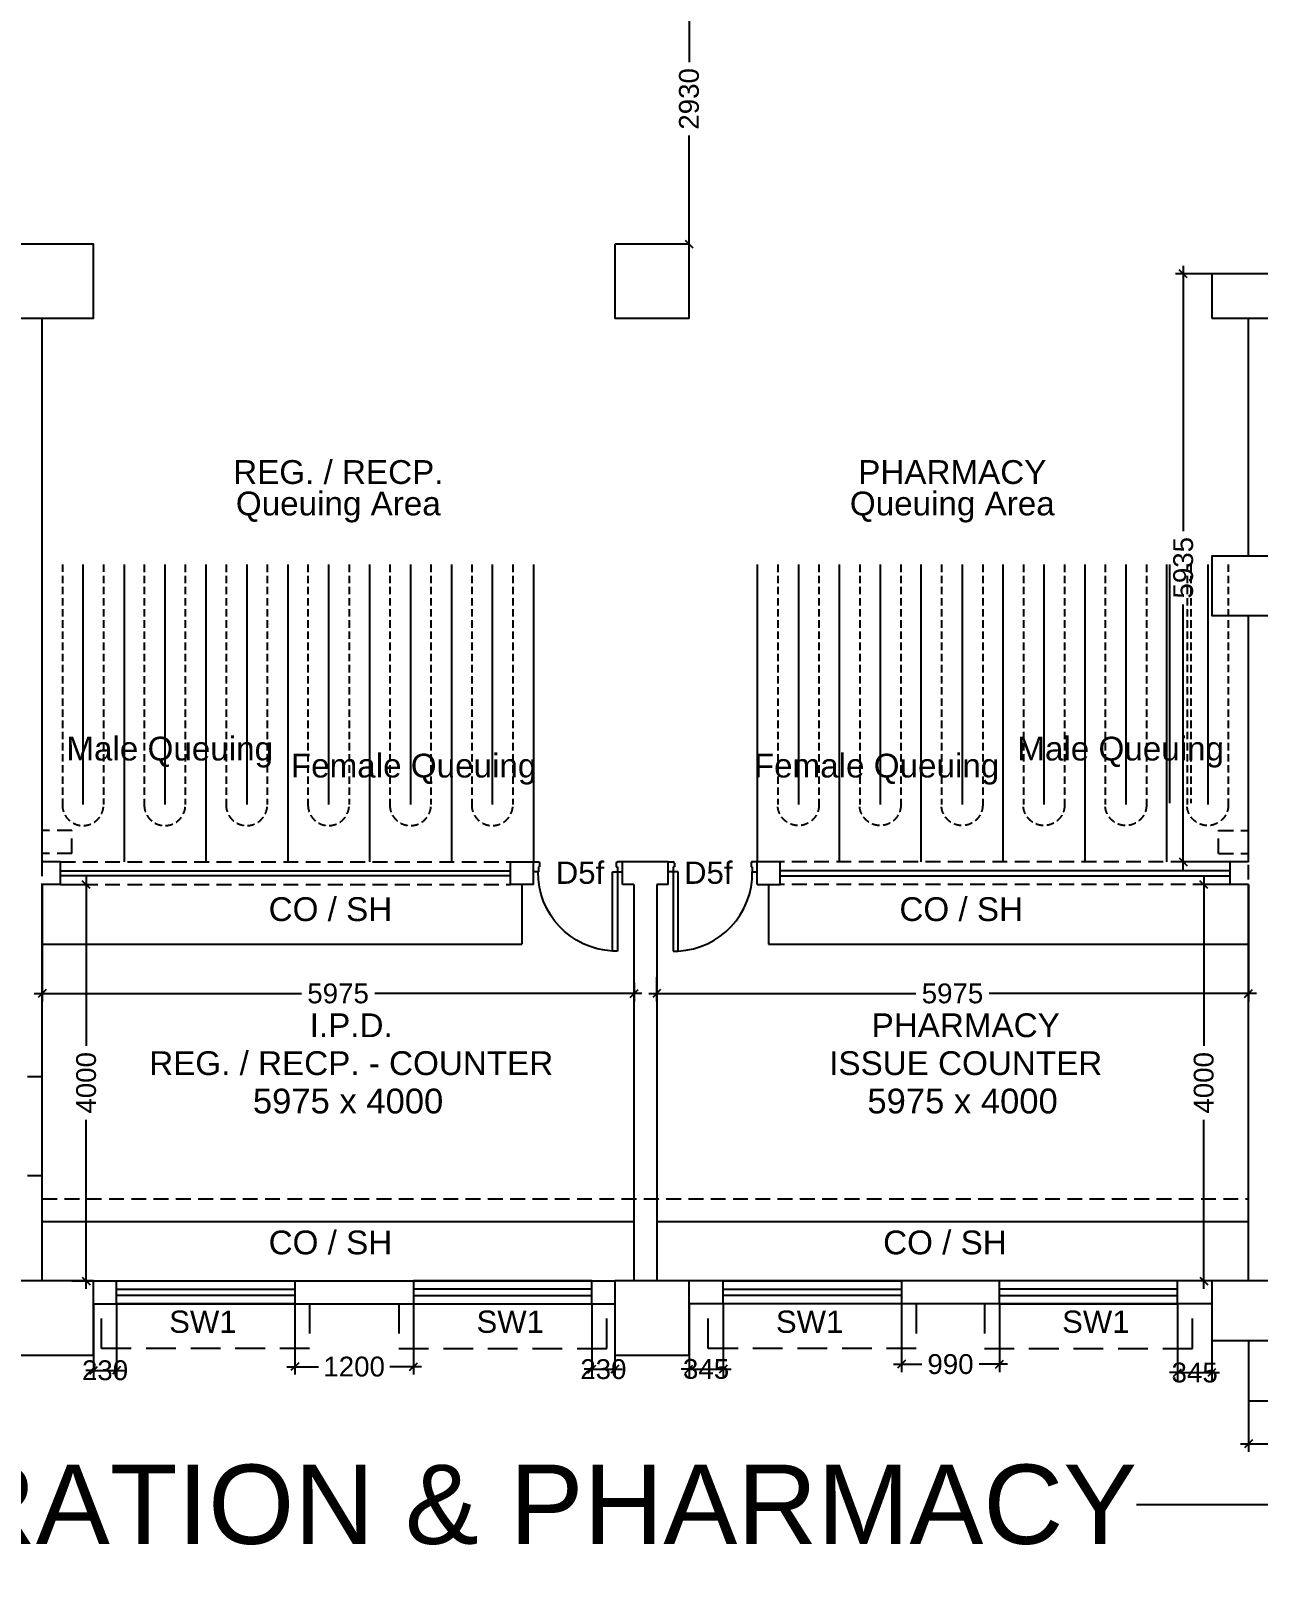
# Model space of a CAD drawing. Extents: x 6345096 to 6738923, y -6490958 to -6305885.
# Drawn here: x 6629277 to 6641668, y -6416114 to -6400568 of the extents above; entities that cross this region are included whole.
import ezdxf
from ezdxf.enums import TextEntityAlignment as Align

# ---------------------------------------------------------------- set-up
doc = ezdxf.new("R2010")
doc.units = 0
doc.header["$LTSCALE"] = 600
doc.header["$MEASUREMENT"] = 0
doc.header["$PDMODE"] = 35
for name, pattern in [('DASHED', [0.75, 0.5, -0.25]), ('HIDDEN', [0.375, 0.25, -0.125]), ('HIDDEN2', [0.1875, 0.125, -0.0625])]:
    doc.linetypes.add(name, pattern=pattern)
doc.layers.get('0').update_dxf_attribs({"linetype": 'CONTINUOUS'})
doc.layers.get('Defpoints').update_dxf_attribs({"linetype": 'CONTINUOUS'})
for name, color, linetype in [('8', 8, 'CONTINUOUS'), ('chajja', 7, 'CONTINUOUS'), ('DIM-TEXT', 8, 'CONTINUOUS'), ('DOOR', 32, 'CONTINUOUS'), ('Duct', 8, 'CONTINUOUS'), ('FURN', 32, 'CONTINUOUS'), ('furniture', 33, 'CONTINUOUS'), ('HS', 251, 'CONTINUOUS'), ('joinery', 7, 'CONTINUOUS'), ('LA-column', 3, 'CONTINUOUS'), ('REVISIONS', 6, 'CONTINUOUS'), ('Room Dim', 1, 'CONTINUOUS'), ('Shleves', 7, 'CONTINUOUS'), ('Walls', 7, 'CONTINUOUS'), ('WIN', 151, 'CONTINUOUS'), ('Working Dim', 5, 'CONTINUOUS')]:
    doc.layers.add(name, color=color, linetype=linetype)
doc.styles.add('ari', font='arial.ttf')
doc.styles.add('ARIAL', font='arial.ttf')
doc.styles.add('RT', font='romant.shx')
doc.linetypes.add('FENCELINE1', pattern='A,0.25,-0.1,[133,ltypeshp.shx,S=0.1,R=0,X=-0.1,Y=0],-0.1,1', length=1.45)
doc.dimstyles.new('int. dim', dxfattribs={"dimtxt": 200, "dimasz": 80, "dimexe": 80, "dimexo": 0, "dimgap": 70, "dimtad": 0, "dimdec": 0, "dimzin": 12, "dimdsep": 46, "dimtxsty": 'ari', "dimblk": 'OBLIQUE', "dimcen": 2, "dimdle": 80, "dimclrd": 256, "dimclre": 256, "dimclrt": 6, "dimadec": 0, "dimazin": 0, "dimtfac": 1, "dimtdec": 0, "dimtix": 1, "dimtmove": 2, "dimatfit": 3, "dimfxl": 1, "dimtolj": 1, "dimtzin": 0, "dimlwd": -1, "dimlwe": -1, "dimarcsym": 0})
doc.dimstyles.new('TEXT', dxfattribs={"dimscale": 0, "dimtxt": 600, "dimasz": 300, "dimexe": 300, "dimexo": 30, "dimgap": 50, "dimtad": 0, "dimdec": 0, "dimzin": 0, "dimdsep": 46, "dimtxsty": 'RT', "dimblk": 'OBLIQUE', "dimcen": 0.09, "dimdle": 300, "dimclrd": 256, "dimclre": 256, "dimclrt": 170, "dimadec": 0, "dimazin": 0, "dimtfac": 1, "dimtdec": 0, "dimtofl": 0, "dimtmove": 2, "dimatfit": 3, "dimfxl": 1, "dimfrac": 2, "dimtolj": 1, "dimtzin": 0, "dimlwd": -1, "dimlwe": -1, "dimarcsym": 0})

# ---------------------------------------------------------------- blocks, each defined once
blk = doc.blocks.new('_Oblique')
at = {"color": 0, "linetype": 'ByBlock', "lineweight": -2}
blk.add_line((-0.5, -0.5), (0.5, 0.5), dxfattribs=at)
blk = doc.blocks.new('*D1025')
at = {"layer": 'Defpoints', "color": 0, "transparency": 16777216}
for p in [(6629911, -6413415, 5), (6630141, -6413415, 5), (6630141, -6414087)]:
    blk.add_point(p, dxfattribs=at)
at = {"layer": 'Working Dim', "transparency": 16777216}
for p, q in [((6629911, -6413415), (6629911, -6414167)), ((6630141, -6413415), (6630141, -6414167)), ((6629911, -6414087), (6629831, -6414087)), ((6629911, -6414087), (6630141, -6414087)), ((6630141, -6414087), (6630221, -6414087))]:
    blk.add_line(p, q, dxfattribs=at)
at = {"layer": 'Working Dim', "transparency": 16777216, "xscale": 80, "yscale": 80, "zscale": 80}
blk.add_blockref('_Oblique', (6629911, -6414087), dxfattribs=at)
at = {"layer": 'Working Dim', "transparency": 16777216, "xscale": 80, "yscale": 80, "zscale": 80, "rotation": 180}
blk.add_blockref('_Oblique', (6630141, -6414087), dxfattribs=at)
at = {"layer": 'Working Dim', "color": 6, "transparency": 16777216, "insert": (6630026, -6414087), "char_height": 200, "attachment_point": 5, "style": 'ari'}
blk.add_mtext('\\A1;230', dxfattribs=at)
blk = doc.blocks.new('*D1026')
at = {"layer": 'Defpoints', "color": 0, "transparency": 16777216}
for p in [(6634942, -6413415, 5), (6635172, -6413415, 5), (6635172, -6414076)]:
    blk.add_point(p, dxfattribs=at)
at = {"layer": 'Working Dim', "transparency": 16777216}
for p, q in [((6634942, -6413415), (6634942, -6414156)), ((6635172, -6413415), (6635172, -6414156)), ((6634942, -6414076), (6634862, -6414076)), ((6634942, -6414076), (6635172, -6414076)), ((6635172, -6414076), (6635252, -6414076))]:
    blk.add_line(p, q, dxfattribs=at)
at = {"layer": 'Working Dim', "transparency": 16777216, "xscale": 80, "yscale": 80, "zscale": 80}
blk.add_blockref('_Oblique', (6634942, -6414076), dxfattribs=at)
at = {"layer": 'Working Dim', "transparency": 16777216, "xscale": 80, "yscale": 80, "zscale": 80, "rotation": 180}
blk.add_blockref('_Oblique', (6635172, -6414076), dxfattribs=at)
at = {"layer": 'Working Dim', "color": 6, "transparency": 16777216, "insert": (6635057, -6414076), "char_height": 200, "attachment_point": 5, "style": 'ari'}
blk.add_mtext('\\A1;230', dxfattribs=at)
blk = doc.blocks.new('*D1027')
at = {"layer": 'Defpoints', "color": 0, "transparency": 16777216}
for p in [(6635922, -6413415, 5), (6636267, -6413415, 5), (6636267, -6414074)]:
    blk.add_point(p, dxfattribs=at)
at = {"layer": 'Working Dim', "transparency": 16777216}
for p, q in [((6635922, -6413415), (6635922, -6414154)), ((6636267, -6413415), (6636267, -6414154)), ((6635922, -6414074), (6635842, -6414074)), ((6635922, -6414074), (6636267, -6414074)), ((6636267, -6414074), (6636347, -6414074))]:
    blk.add_line(p, q, dxfattribs=at)
at = {"layer": 'Working Dim', "transparency": 16777216, "xscale": 80, "yscale": 80, "zscale": 80}
blk.add_blockref('_Oblique', (6635922, -6414074), dxfattribs=at)
at = {"layer": 'Working Dim', "transparency": 16777216, "xscale": 80, "yscale": 80, "zscale": 80, "rotation": 180}
blk.add_blockref('_Oblique', (6636267, -6414074), dxfattribs=at)
at = {"layer": 'Working Dim', "color": 6, "transparency": 16777216, "insert": (6636094, -6414074), "char_height": 200, "attachment_point": 5, "style": 'ari'}
blk.add_mtext('\\A1;345', dxfattribs=at)
blk = doc.blocks.new('*D1028')
at = {"layer": 'Defpoints', "color": 0, "transparency": 16777216}
for p in [(6640854, -6413415, 11), (6641199, -6413415, 11), (6641199, -6414110)]:
    blk.add_point(p, dxfattribs=at)
at = {"layer": 'Working Dim', "transparency": 16777216}
for p, q in [((6640854, -6413415), (6640854, -6414190)), ((6641199, -6413415), (6641199, -6414190)), ((6640854, -6414110), (6640774, -6414110)), ((6640854, -6414110), (6641199, -6414110)), ((6641199, -6414110), (6641279, -6414110))]:
    blk.add_line(p, q, dxfattribs=at)
at = {"layer": 'Working Dim', "transparency": 16777216, "xscale": 80, "yscale": 80, "zscale": 80}
blk.add_blockref('_Oblique', (6640854, -6414110), dxfattribs=at)
at = {"layer": 'Working Dim', "transparency": 16777216, "xscale": 80, "yscale": 80, "zscale": 80, "rotation": 180}
blk.add_blockref('_Oblique', (6641199, -6414110), dxfattribs=at)
at = {"layer": 'Working Dim', "color": 6, "transparency": 16777216, "insert": (6641027, -6414110), "char_height": 200, "attachment_point": 5, "style": 'ari'}
blk.add_mtext('\\A1;345', dxfattribs=at)
blk = doc.blocks.new('*D1029')
at = {"layer": 'Defpoints', "color": 0, "transparency": 16777216}
for p in [(6641570, -6409185), (6641119, -6413185), (6641570, -6413185, 11)]:
    blk.add_point(p, dxfattribs=at)
at = {"layer": 'Working Dim', "transparency": 16777216}
for p, q in [((6641119, -6409105), (6641119, -6410812)), ((6641570, -6409185), (6641039, -6409185)), ((6641119, -6413265), (6641119, -6411557)), ((6641570, -6413185), (6641039, -6413185))]:
    blk.add_line(p, q, dxfattribs=at)
at = {"layer": 'Working Dim', "transparency": 16777216, "xscale": 80, "yscale": 80, "zscale": 80}
for p, rotation in [((6641119, -6409185), 90), ((6641119, -6413185), 270)]:
    blk.add_blockref('_Oblique', p, dxfattribs=dict(at, rotation=rotation))
at = {"layer": 'Working Dim', "color": 6, "transparency": 16777216, "insert": (6641119, -6411185), "char_height": 200, "attachment_point": 5, "rotation": 90, "style": 'ari'}
blk.add_mtext('\\A1;4000', dxfattribs=at)
blk = doc.blocks.new('*D1030')
at = {"layer": 'Defpoints', "color": 0, "transparency": 16777216}
for p in [(6640912, -6403020), (6641570, -6403020, 6), (6641570, -6408955)]:
    blk.add_point(p, dxfattribs=at)
at = {"layer": 'Working Dim', "transparency": 16777216}
for p, q in [((6640912, -6402940), (6640912, -6405618)), ((6641570, -6403020), (6640832, -6403020)), ((6640912, -6409035), (6640912, -6406357)), ((6641570, -6408955), (6640832, -6408955))]:
    blk.add_line(p, q, dxfattribs=at)
at = {"layer": 'Working Dim', "transparency": 16777216, "xscale": 80, "yscale": 80, "zscale": 80}
for p, rotation in [((6640912, -6403020), 90), ((6640912, -6408955), 270)]:
    blk.add_blockref('_Oblique', p, dxfattribs=dict(at, rotation=rotation))
at = {"layer": 'Working Dim', "color": 6, "transparency": 16777216, "insert": (6640912, -6405987), "char_height": 200, "attachment_point": 5, "rotation": 90, "style": 'ari'}
blk.add_mtext('\\A1;5935', dxfattribs=at)
blk = doc.blocks.new('*D1148')
at = {"layer": 'Defpoints', "color": 0, "transparency": 16777216}
for p in [(6641570, -6414395, 3), (6643200, -6414395, 3), (6643200, -6414828)]:
    blk.add_point(p, dxfattribs=at)
at = {"layer": 'Working Dim', "transparency": 16777216}
for p, q in [((6641570, -6414395), (6641570, -6414908)), ((6643200, -6414395), (6643200, -6414908)), ((6641490, -6414828), (6642026, -6414828)), ((6643280, -6414828), (6642744, -6414828))]:
    blk.add_line(p, q, dxfattribs=at)
at = {"layer": 'Working Dim', "transparency": 16777216, "xscale": 80, "yscale": 80, "zscale": 80, "rotation": 180}
blk.add_blockref('_Oblique', (6641570, -6414828), dxfattribs=at)
at = {"layer": 'Working Dim', "transparency": 16777216, "xscale": 80, "yscale": 80, "zscale": 80}
blk.add_blockref('_Oblique', (6643200, -6414828), dxfattribs=at)
at = {"layer": 'Working Dim', "color": 6, "transparency": 16777216, "insert": (6642385, -6414828), "char_height": 200, "attachment_point": 5, "style": 'ari'}
blk.add_mtext('\\A1;1630', dxfattribs=at)
blk = doc.blocks.new('*D1222')
at = {"layer": 'Defpoints', "color": 0, "transparency": 16777216}
for p in [(6631941, -6413415, 5), (6633141, -6413415, 5), (6633141, -6414050)]:
    blk.add_point(p, dxfattribs=at)
at = {"layer": 'Working Dim', "transparency": 16777216}
for p, q in [((6631941, -6413415), (6631941, -6414130)), ((6633141, -6413415), (6633141, -6414130)), ((6631861, -6414050), (6632182, -6414050)), ((6633221, -6414050), (6632900, -6414050))]:
    blk.add_line(p, q, dxfattribs=at)
at = {"layer": 'Working Dim', "transparency": 16777216, "xscale": 80, "yscale": 80, "zscale": 80, "rotation": 180}
blk.add_blockref('_Oblique', (6631941, -6414050), dxfattribs=at)
at = {"layer": 'Working Dim', "transparency": 16777216, "xscale": 80, "yscale": 80, "zscale": 80}
blk.add_blockref('_Oblique', (6633141, -6414050), dxfattribs=at)
at = {"layer": 'Working Dim', "color": 6, "transparency": 16777216, "insert": (6632541, -6414050), "char_height": 200, "attachment_point": 5, "style": 'ari'}
blk.add_mtext('\\A1;1200', dxfattribs=at)
blk = doc.blocks.new('*D1223')
at = {"layer": 'Defpoints', "color": 0, "transparency": 16777216}
for p in [(6638067, -6413415, 5), (6639056, -6413415, 11), (6639056, -6414025)]:
    blk.add_point(p, dxfattribs=at)
at = {"layer": 'Working Dim', "transparency": 16777216}
for p, q in [((6638067, -6413415), (6638067, -6414105)), ((6639056, -6413415), (6639056, -6414105)), ((6637987, -6414025), (6638271, -6414025)), ((6639136, -6414025), (6638852, -6414025))]:
    blk.add_line(p, q, dxfattribs=at)
at = {"layer": 'Working Dim', "transparency": 16777216, "xscale": 80, "yscale": 80, "zscale": 80, "rotation": 180}
blk.add_blockref('_Oblique', (6638067, -6414025), dxfattribs=at)
at = {"layer": 'Working Dim', "transparency": 16777216, "xscale": 80, "yscale": 80, "zscale": 80}
blk.add_blockref('_Oblique', (6639056, -6414025), dxfattribs=at)
at = {"layer": 'Working Dim', "color": 6, "transparency": 16777216, "insert": (6638562, -6414025), "char_height": 200, "attachment_point": 5, "style": 'ari'}
blk.add_mtext('\\A1;990', dxfattribs=at)
blk = doc.blocks.new('*D1284')
at = {"layer": 'Defpoints', "color": 0, "linetype": 'Continuous', "transparency": 16777216}
for p in [(6610879, -6414394, 22), (6651940, -6414395, -1), (6610879, -6415444)]:
    blk.add_point(p, dxfattribs=at)
at = {"layer": 'DIM-TEXT', "transparency": 16777216}
for p, q in [((6610879, -6414394), (6610879, -6415744)), ((6651940, -6414395), (6651940, -6415744)), ((6610579, -6415444), (6622378, -6415444)), ((6652240, -6415444), (6640441, -6415444))]:
    blk.add_line(p, q, dxfattribs=at)
at = {"layer": 'DIM-TEXT', "linetype": 'Continuous', "transparency": 16777216, "xscale": 300, "yscale": 300, "zscale": 300, "rotation": 180}
blk.add_blockref('_Oblique', (6610879, -6415444), dxfattribs=at)
at = {"layer": 'DIM-TEXT', "linetype": 'Continuous', "transparency": 16777216, "xscale": 300, "yscale": 300, "zscale": 300}
blk.add_blockref('_Oblique', (6651940, -6415444), dxfattribs=at)
at = {"layer": 'DIM-TEXT', "color": 170, "linetype": 'Continuous', "transparency": 16777216, "insert": (6631409, -6415444), "char_height": 750, "attachment_point": 5, "style": 'ari'}
blk.add_mtext('\\A1;{\\H1.067x;I.P. REGISTRATION & PHARMACY}', dxfattribs=at)
blk = doc.blocks.new('*D2028')
at = {"layer": 'Defpoints', "color": 0, "transparency": 16777216}
for p in [(6629577, -6409185), (6629692, -6413185, 3), (6629836, -6413185)]:
    blk.add_point(p, dxfattribs=at)
at = {"layer": 'Working Dim', "transparency": 16777216}
for p, q in [((6629836, -6409105), (6629836, -6410812)), ((6629577, -6409185), (6629916, -6409185)), ((6629836, -6413265), (6629836, -6411557)), ((6629692, -6413185), (6629916, -6413185))]:
    blk.add_line(p, q, dxfattribs=at)
at = {"layer": 'Working Dim', "transparency": 16777216, "xscale": 80, "yscale": 80, "zscale": 80}
for p, rotation in [((6629836, -6409185), 90), ((6629836, -6413185), 270)]:
    blk.add_blockref('_Oblique', p, dxfattribs=dict(at, rotation=rotation))
at = {"layer": 'Working Dim', "color": 6, "transparency": 16777216, "insert": (6629836, -6411185), "char_height": 200, "attachment_point": 5, "rotation": 90, "style": 'ari'}
blk.add_mtext('\\A1;4000', dxfattribs=at)
blk = doc.blocks.new('*D2029')
at = {"layer": 'Defpoints', "color": 0, "transparency": 16777216}
for p in [(6629392, -6409185), (6635367, -6410177, 2), (6629392, -6410284)]:
    blk.add_point(p, dxfattribs=at)
at = {"layer": 'Working Dim', "transparency": 16777216}
for p, q in [((6629392, -6409185), (6629392, -6410364)), ((6635367, -6410177), (6635367, -6410364)), ((6629312, -6410284), (6632010, -6410284)), ((6635447, -6410284), (6632749, -6410284))]:
    blk.add_line(p, q, dxfattribs=at)
at = {"layer": 'Working Dim', "transparency": 16777216, "xscale": 80, "yscale": 80, "zscale": 80, "rotation": 180}
blk.add_blockref('_Oblique', (6629392, -6410284), dxfattribs=at)
at = {"layer": 'Working Dim', "transparency": 16777216, "xscale": 80, "yscale": 80, "zscale": 80}
blk.add_blockref('_Oblique', (6635367, -6410284), dxfattribs=at)
at = {"layer": 'Working Dim', "color": 6, "transparency": 16777216, "insert": (6632379, -6410284), "char_height": 200, "attachment_point": 5, "style": 'ari'}
blk.add_mtext('\\A1;5975', dxfattribs=at)
blk = doc.blocks.new('*D2030')
at = {"layer": 'Defpoints', "color": 0, "transparency": 16777216}
for p in [(6641570, -6409185), (6635595, -6410118), (6641570, -6410284)]:
    blk.add_point(p, dxfattribs=at)
at = {"layer": 'Working Dim', "transparency": 16777216}
for p, q in [((6641570, -6409185), (6641570, -6410364)), ((6635595, -6410118), (6635595, -6410364)), ((6635515, -6410284), (6638213, -6410284)), ((6641650, -6410284), (6638952, -6410284))]:
    blk.add_line(p, q, dxfattribs=at)
at = {"layer": 'Working Dim', "transparency": 16777216, "xscale": 80, "yscale": 80, "zscale": 80, "rotation": 180}
blk.add_blockref('_Oblique', (6635595, -6410284), dxfattribs=at)
at = {"layer": 'Working Dim', "transparency": 16777216, "xscale": 80, "yscale": 80, "zscale": 80}
blk.add_blockref('_Oblique', (6641570, -6410284), dxfattribs=at)
at = {"layer": 'Working Dim', "color": 6, "transparency": 16777216, "insert": (6638582, -6410284), "char_height": 200, "attachment_point": 5, "style": 'ari'}
blk.add_mtext('\\A1;5975', dxfattribs=at)
blk = doc.blocks.new('A$C6A063349')
at = {"layer": 'Duct', "color": 8, "linetype": 'HIDDEN2'}
for p, q in [((-623, 3000, -28), (-623, 578, -28)), ((-208, 3000, -28), (-208, 578, -28))]:
    blk.add_line(p, q, dxfattribs=at)
blk.add_arc((-415, 574, -28), 208, 179.1442, 0.8558, dxfattribs=at)
at = {"layer": 'furniture', "color": 30, "linetype": 'FENCELINE1', "ltscale": 0.75}
for p, q in [((-415, 3000, -31), (-415, 578, -31)), ((0, 3000), (0, 0))]:
    blk.add_line(p, q, dxfattribs=at)
blk = doc.blocks.new('A$C62A400DF')
at = {"layer": 'Duct', "color": 8, "linetype": 'HIDDEN2'}
for p, q in [((-623, 3000, -28), (-623, 578, -28)), ((-208, 3000, -28), (-208, 578, -28))]:
    blk.add_line(p, q, dxfattribs=at)
blk.add_arc((-415, 574, -28), 208, 179.1442, 0.8558, dxfattribs=at)
at = {"layer": 'furniture', "color": 201, "linetype": 'FENCELINE1', "ltscale": 0.75}
for p, q in [((-415, 3000, -31), (-415, 578, -31)), ((0, 3000), (0, 0))]:
    blk.add_line(p, q, dxfattribs=at)
blk = doc.blocks.new('1000')
at = {"layer": 'DOOR'}
for p, q in [((0, -100), (0, 0)), ((0, 0), (50, 0)), ((50, -100), (0, -100)), ((50, 0), (50, -2)), ((63, -49), (50, -49)), ((50, -49), (50, -100)), ((50, -100), (50, -901)), ((100, -100), (50, -100)), ((63, -13), (61, -13)), ((63, -13), (63, -49)), ((100, -901), (100, -100)), ((837, -13), (837, -49)), ((837, -13), (839, -13)), ((837, -49), (850, -49)), ((850, 0), (850, -2)), ((900, 0), (850, 0)), ((850, -49), (850, -100)), ((850, -100), (900, -100)), ((900, -100), (900, 0)), ((50, -901), (100, -901))]:
    blk.add_line(p, q, dxfattribs=at)
for centre, major_axis, start_param, end_param in [((50, -13), (-7.95, 7.95), 3.926991, 5.497787), ((850, -13), (7.95, 7.95), 0.785398, 2.356194)]:
    blk.add_ellipse(centre, major_axis=major_axis, ratio=1, start_param=start_param, end_param=end_param, dxfattribs=at)
at = {"layer": 'DOOR', "color": 145}
blk.add_ellipse((64, -115), major_axis=(-520, 590), ratio=1, start_param=2.464943, end_param=4.009476, dxfattribs=at)
blk = doc.blocks.new('*D2385')
at = {"layer": 'Defpoints', "color": 0, "linetype": 'Continuous', "transparency": 16777216}
for p in [(6610880, -6417570), (6651940, -6418894, -2), (6610880, -6419424, 0)]:
    blk.add_point(p, dxfattribs=at)
at = {"layer": 'DIM-TEXT', "transparency": 16777216}
for p, q in [((6610880, -6419424), (6610880, -6417270)), ((6651940, -6418894), (6651940, -6417270)), ((6610580, -6417570), (6625608, -6417570)), ((6652240, -6417570), (6637211, -6417570))]:
    blk.add_line(p, q, dxfattribs=at)
at = {"layer": 'DIM-TEXT', "linetype": 'Continuous', "transparency": 16777216, "xscale": 300, "yscale": 300, "zscale": 300, "rotation": 180}
blk.add_blockref('_Oblique', (6610880, -6417570), dxfattribs=at)
at = {"layer": 'DIM-TEXT', "linetype": 'Continuous', "transparency": 16777216, "xscale": 300, "yscale": 300, "zscale": 300}
blk.add_blockref('_Oblique', (6651940, -6417570), dxfattribs=at)
at = {"layer": 'DIM-TEXT', "color": 170, "linetype": 'Continuous', "transparency": 16777216, "insert": (6631410, -6417570), "char_height": 750, "attachment_point": 5, "style": 'ari'}
blk.add_mtext('\\A1;{\\H1.067x;OPD - ORTHOPEDICS}', dxfattribs=at)
blk = doc.blocks.new('A$C2CD672AE')
at = {"layer": 'FURN', "color": 8, "linetype": 'HIDDEN'}
blk.add_line((99072.4, 44069, 2.4), (111250.4, 44068.5, 2.4), dxfattribs=at)
at = {"layer": 'Walls', "color": 8, "linetype": 'HIDDEN'}
for p, q in [((99072.4, 47784.1), (99072.4, 52954.2)), ((111250.4, 50554.1), (111250.4, 52954.2)), ((111250.4, 43239.1), (111250.4, 49954.1)), ((99372.4, 47784.1), (99072.4, 47784.1)), ((99372.4, 47554.1), (99372.4, 47784.1)), ((110949.9, 47554.1), (110949.9, 47784.1)), ((110949.9, 47784.1), (111250.4, 47784.1)), ((99372.4, 47554.1), (99072.4, 47554.1)), ((99072.4, 45299.1), (99072.4, 47554.1)), ((110949.9, 47554.1), (111250.4, 47554.1)), ((99072.4, 45299.1), (98842, 45299.1)), ((99072.4, 44299.1), (98842, 44299.1)), ((99072.4, 43239.1), (99072.4, 44299.1)), ((99592, 43239.2), (104852.5, 43239.2)), ((110880, 43239.1), (105602.5, 43239.2)), ((99592, 43009.2), (104852.5, 43009.2)), ((110880, 43009.1), (105602.5, 43009.2)), ((111250.4, 42634.1), (111250.4, 42029.2)), ((111250.4, 42029.2), (121620.2, 42029.2))]:
    blk.add_line(p, q, dxfattribs=at)
blk = doc.blocks.new('*D2593')
at = {"layer": 'Defpoints', "color": 0, "transparency": 16777216}
for p in [(6635922, -6399790, 1), (6635922, -6399790), (6635922, -6402720, 3)]:
    blk.add_point(p, dxfattribs=at)
at = {"layer": 'Working Dim', "transparency": 16777216}
for p, q in [((6635922, -6399790), (6635842, -6399790)), ((6635922, -6399710), (6635922, -6400885)), ((6635922, -6402800), (6635922, -6401625)), ((6635922, -6402720), (6635842, -6402720))]:
    blk.add_line(p, q, dxfattribs=at)
at = {"layer": 'Working Dim', "transparency": 16777216, "xscale": 80, "yscale": 80, "zscale": 80}
for p, rotation in [((6635922, -6399790), 90), ((6635922, -6402720), 270)]:
    blk.add_blockref('_Oblique', p, dxfattribs=dict(at, rotation=rotation))
at = {"layer": 'Working Dim', "color": 6, "transparency": 16777216, "insert": (6635922, -6401255), "char_height": 200, "attachment_point": 5, "rotation": 90, "style": 'ari'}
blk.add_mtext('\\A1;2930', dxfattribs=at)

msp = doc.modelspace()

# ---------------------------------------------------------------- linework, layer by layer
at = {"layer": 'chajja', "color": 7, "linetype": 'DASHED'}
for points, elevation in [([(6632091.354, -6413414.686), (6632091.353, -6413864.686), (6629991.353, -6413864.686), (6629991.354, -6413414.686)], 5.081), ([(6632991.854, -6413414.686), (6632991.855, -6413864.686), (6635091.855, -6413864.686), (6635091.854, -6413414.686)], 5.131), ([(6638216.854, -6413414.686), (6638216.854, -6413864.686), (6636116.854, -6413864.686), (6636116.854, -6413414.686)], 5.131), ([(6638904.359, -6413414.787), (6638904.359, -6413864.787), (6641004.359, -6413864.786), (6641004.359, -6413414.786)], 11.243)]:
    msp.add_lwpolyline(points, dxfattribs=dict(at, elevation=elevation))
at = {"layer": 'Duct', "color": 8, "linetype": 'HIDDEN2'}
msp.add_line((6640986.835, -6405954.988, 0.246), (6640986.835, -6408363.515, 0.246), dxfattribs=at)
at = {"layer": 'furniture', "color": 30, "linetype": 'FENCELINE1', "ltscale": 0.75}
msp.add_line((6640774.315, -6405954.988, -2.928), (6640774.315, -6408363.515, -2.928), dxfattribs=at)
at = {"layer": 'furniture'}
for p, q in [((6634235.742, -6409184.692), (6634235.742, -6409784.755)), ((6636725.818, -6409184.692), (6636725.817, -6409784.756)), ((6629391.743, -6409784.753), (6634235.742, -6409784.755)), ((6636725.817, -6409784.756), (6641569.809, -6409784.759))]:
    msp.add_line(p, q, dxfattribs=at)
at = {"layer": 'LA-column', "color": 2, "elevation": 3.421}
for points in [[(6629160.354, -6402719.729), (6629160.354, -6403469.729), (6629910.354, -6403469.729), (6629910.354, -6402719.729)], [(6635171.855, -6402719.729), (6635171.855, -6403469.729), (6635921.855, -6403469.729), (6635921.855, -6402719.729)], [(6641199.359, -6403469.723), (6641799.359, -6403469.723), (6641799.359, -6403019.723), (6641199.359, -6403019.723)], [(6641799.354, -6406469.776), (6641799.354, -6405869.776), (6641199.354, -6405869.776), (6641199.354, -6406469.776)], [(6629160.354, -6413184.832), (6629160.354, -6413934.832), (6629910.354, -6413934.832), (6629910.354, -6413184.832)], [(6635171.855, -6413934.832), (6635921.855, -6413934.832), (6635921.855, -6413184.832), (6635171.855, -6413184.832)], [(6641799.354, -6413784.819), (6641799.354, -6413184.819), (6641199.354, -6413184.819), (6641199.354, -6413784.819)]]:
    msp.add_lwpolyline(points, close=True, dxfattribs=at)
at = {"layer": 'Shleves'}
for p, q in [((6635365.78, -6409184.644, 1.854), (6635365.78, -6413184.832, 3.421)), ((6635595.78, -6409184.64, 1.854), (6635595.78, -6413184.832, 3.421))]:
    msp.add_line(p, q, dxfattribs=at)
at = {"layer": 'Walls'}
for p, q in [((6629391.743, -6408954.748), (6629391.752, -6403469.733)), ((6641569.808, -6405869.78), (6641569.809, -6403469.727)), ((6641569.81, -6408954.748), (6641569.811, -6406469.779)), ((6629576.743, -6408954.748), (6629391.743, -6408954.748)), ((6629576.743, -6409184.747), (6629576.743, -6408954.748)), ((6634120.742, -6409184.748), (6634120.742, -6408954.749)), ((6634120.742, -6408955.196), (6634350.742, -6408955.196)), ((6634350.742, -6409184.748), (6634350.742, -6408954.749)), ((6635710.78, -6408954.748), (6635250.78, -6408954.748)), ((6635250.78, -6409184.747), (6635250.78, -6408954.748)), ((6635710.78, -6409184.747), (6635710.78, -6408954.748)), ((6636610.818, -6409184.748), (6636610.818, -6408954.749)), ((6636840.818, -6408955.196), (6636610.818, -6408955.196)), ((6636840.818, -6409184.748), (6636840.818, -6408954.749)), ((6641384.817, -6409184.747), (6641384.816, -6408954.748)), ((6629576.743, -6409184.747), (6629391.743, -6409184.753)), ((6629391.753, -6413184.832), (6629391.743, -6409184.753)), ((6634350.742, -6409184.748), (6634120.742, -6409184.636)), ((6635365.78, -6409184.644), (6635250.78, -6409184.649)), ((6635710.78, -6409184.638), (6635595.78, -6409184.64)), ((6636610.818, -6409184.748), (6636840.818, -6409184.636)), ((6641569.808, -6413184.819), (6641569.81, -6409184.531)), ((6629391.751, -6412584.714), (6635365.78, -6412584.714)), ((6635595.784, -6412584.717), (6641569.813, -6412584.717)), ((6629911.354, -6413184.714), (6635171.854, -6413184.714)), ((6641199.359, -6413184.815), (6635921.854, -6413184.714)), ((6629911.354, -6413414.714), (6635171.854, -6413414.714)), ((6641199.359, -6413414.815), (6635921.854, -6413414.714))]:
    msp.add_line(p, q, dxfattribs=at)
at = {"layer": 'Walls', "color": 8, "linetype": 'HIDDEN'}
for p, q in [((6629576.743, -6408954.748), (6634120.742, -6408955.196)), ((6641384.816, -6408954.748), (6636840.818, -6408955.196)), ((6629576.743, -6409184.188), (6634120.742, -6409184.636)), ((6641384.816, -6409184.188), (6636840.818, -6409184.636))]:
    msp.add_line(p, q, dxfattribs=at)
at = {"layer": 'Walls', "linetype": 'Continuous'}
for p, q in [((6641569.808, -6413789.784), (6641569.808, -6414394.748)), ((6641569.808, -6414394.748), (6651939.58, -6414394.748))]:
    msp.add_line(p, q, dxfattribs=at)
at = {"layer": 'WIN', "elevation": -154.514}
for points in [[(6634120.742, -6409094.916), (6629576.743, -6409094.468), (6629576.743, -6409044.468), (6634120.742, -6409044.916)], [(6636840.818, -6409094.916), (6641384.816, -6409094.468), (6641384.816, -6409044.468), (6636840.818, -6409044.916)]]:
    msp.add_lwpolyline(points, dxfattribs=at)
at = {"layer": 'WIN', "linetype": 'Continuous'}
for points, elevation in [([(6631941.354, -6413414.686), (6630141.354, -6413414.686), (6630141.354, -6413184.685), (6631941.354, -6413184.685)], 5.081), ([(6633141.854, -6413414.686), (6634941.854, -6413414.686), (6634941.854, -6413184.685), (6633141.854, -6413184.685)], 5.131), ([(6638066.854, -6413414.686), (6636266.854, -6413414.686), (6636266.854, -6413184.685), (6638066.854, -6413184.685)], 5.131), ([(6639054.359, -6413414.786), (6640854.359, -6413414.786), (6640854.359, -6413184.786), (6639054.359, -6413184.786)], 11.243), ([(6631941.354, -6413331.902), (6630141.354, -6413331.902), (6630141.354, -6413267.469), (6631941.354, -6413267.469)], 5.081), ([(6633141.854, -6413331.902), (6634941.854, -6413331.902), (6634941.854, -6413267.469), (6633141.854, -6413267.469)], 5.131), ([(6638066.854, -6413331.902), (6636266.854, -6413331.902), (6636266.854, -6413267.469), (6638066.854, -6413267.469)], 5.131), ([(6639054.359, -6413332.003), (6640854.359, -6413332.003), (6640854.359, -6413267.569), (6639054.359, -6413267.569)], 11.243)]:
    msp.add_lwpolyline(points, close=True, dxfattribs=dict(at, elevation=elevation))

# ---------------------------------------------------------------- block references
at = {"layer": 'DOOR', "linetype": 'Continuous', "xscale": -1, "rotation": 359.9999869799519}
msp.add_blockref('1000', (6635250.78, -6408954.748), dxfattribs=at)
at = {"layer": 'DOOR', "linetype": 'Continuous', "rotation": 1.302004810533658e-05}
msp.add_blockref('1000', (6635710.78, -6408954.748), dxfattribs=at)
at = {"layer": 'FURN'}
for name, p in [('A$C6A063349', (6630218.216, -6408954.811)), ('A$C6A063349', (6631044.743, -6408954.886)), ('A$C6A063349', (6631871.242, -6408954.961)), ('A$C62A400DF', (6632697.742, -6408954.974)), ('A$C62A400DF', (6633524.242, -6408954.974)), ('A$C62A400DF', (6634350.742, -6408954.974))]:
    msp.add_blockref(name, p, dxfattribs=at)
at = {"layer": 'FURN', "xscale": -1}
for name, p in [('A$C62A400DF', (6636610.818, -6408954.974)), ('A$C62A400DF', (6637437.317, -6408954.974)), ('A$C62A400DF', (6638263.817, -6408954.974)), ('A$C6A063349', (6639090.317, -6408954.961)), ('A$C6A063349', (6639916.817, -6408954.886)), ('A$C6A063349', (6640743.343, -6408954.811))]:
    msp.add_blockref(name, p, dxfattribs=at)
at = {"layer": 'HS'}
msp.add_blockref('A$C2CD672AE', (6530319.294, -6456423.902, 8.17), dxfattribs=at)

# ---------------------------------------------------------------- texts
at = {"layer": '8', "color": 6, "style": 'ari'}
for p in [(6634820.959, -6409176.945, -10.73), (6636116.351, -6409176.945, -10.73)]:
    msp.add_text('D5f', height=225, dxfattribs=at).set_placement(p, align=Align.CENTER)
at = {"layer": 'furniture', "color": 30, "linetype": 'FENCELINE1', "ltscale": 0.75, "style": 'ARIAL'}
for p in [(6630725.727, -6407932.162, 33.476), (6640326.528, -6407932.162, 33.476)]:
    msp.add_text('Male Queuing ', height=240, dxfattribs=at).set_placement(p, align=Align.CENTER)
at = {"layer": 'furniture', "color": 201, "linetype": 'FENCELINE1', "ltscale": 0.75, "style": 'ARIAL'}
for p in [(6633188.065, -6408103.71, -123.543), (6637861.571, -6408103.71, -123.543)]:
    msp.add_text('Female Queuing ', height=240, dxfattribs=at).set_placement(p, align=Align.CENTER)
at = {"layer": 'joinery', "style": 'ari'}
for p in [(6631014.12, -6413708.395, 5.081), (6634116.974, -6413708.395, 5.131), (6637139.62, -6413708.395, 5.131), (6640029.478, -6413708.495, 11.243)]:
    msp.add_text('SW1', height=225, dxfattribs=at).set_placement(p, align=Align.CENTER)
at = {"layer": 'REVISIONS', "style": 'ARIAL'}
for s, p in [('REG. / RECP.', (6632381.309, -6405141.016, -121.038)), ('PHARMACY', (6638580.08, -6405141.016, -121.038)), ('Queuing Area', (6632381.309, -6405458.424, -121.038)), ('Queuing Area', (6638580.08, -6405458.424, -121.038)), ('I.P.D.', (6632511.57, -6410724.071, -2.24)), ('PHARMACY', (6638715.604, -6410724.074, -2.24)), ('REG. / RECP. - COUNTER', (6632511.57, -6411106.453, -2.24)), ('ISSUE COUNTER', (6638715.604, -6411106.456, -2.24))]:
    msp.add_text(s, height=240, dxfattribs=at).set_placement(p, align=Align.CENTER)
at = {"layer": 'Room Dim', "color": 1, "style": 'ari'}
for p in [(6632479.777, -6411493.789, -2.24), (6638683.811, -6411493.792, -2.24)]:
    msp.add_text('5975 x 4000', height=250, rotation=0.0000156, dxfattribs=at).set_placement(p, align=Align.CENTER)
at = {"layer": 'Shleves', "color": 10, "style": 'ARIAL'}
for p in [(6631677.751, -6409552.287, -34.208), (6638045.991, -6409552.287, -34.208), (6631677.751, -6412915.827, -34.208), (6637881.785, -6412915.83, -34.208)]:
    msp.add_text('CO / SH', height=240, dxfattribs=at).set_placement(p)

# ---------------------------------------------------------------- dimensions: what is measured, and where the dimension line sits
at = {"layer": 'DIM-TEXT', "linetype": 'Continuous'}
for base, p1, p2, text, picture, middle in [((6610879.353, -6415444.191, 1.031), (6651939.58, -6414394.748), (6610879.353, -6414393.572, 22.984), '{\\H1.067x;I.P. REGISTRATION & PHARMACY}', '*D1284', (6631409.467, -6415444.191, 1.031)), ((6610879.627, -6417570.097, 3.123), (6651939.587, -6418893.706, 1.031), (6610879.627, -6419423.7, 2.775), '{\\H1.067x;OPD - ORTHOPEDICS}', '*D2385', (6631409.607, -6417570.097, 3.123))]:
    dim = msp.add_linear_dim(base=base, p1=p1, p2=p2, angle=180, text=text, dimstyle='TEXT', override={"dimscale": 1, "dimtxt": 750, "dimexo": 0, "dimtxsty": 'ari'}, dxfattribs=at)
    dim.commit()
    dim.dimension.update_dxf_attribs({"geometry": picture, "text_midpoint": middle})
at = {"layer": 'Working Dim'}
dim = msp.add_linear_dim(base=(6635921.855, -6399789.676), p1=(6635921.855, -6402719.729, 3.421), p2=(6635921.855, -6399789.676, 1.031), angle=90, dimstyle='int. dim', dxfattribs=at)
dim.commit()
dim.dimension.update_dxf_attribs({"geometry": '*D2593', "text_midpoint": (6635921.855, -6401254.703)})
at = {"layer": 'Working Dim', "color": 6}
for base, p1, p2, picture, middle in [((6640911.858, -6403019.726), (6641569.81, -6408954.748), (6641569.81, -6403019.726, 6.269), '*D1030', (6640911.858, -6405987.237)), ((6629835.853, -6413184.832), (6629576.743, -6409184.747), (6629691.743, -6413184.832, 3.421), '*D2028', (6629835.853, -6411184.79)), ((6641119.182, -6413184.714), (6641569.814, -6409184.531), (6641569.81, -6413184.714, 11.293), '*D1029', (6641119.182, -6411184.623))]:
    dim = msp.add_linear_dim(base=base, p1=p1, p2=p2, angle=90, dimstyle='int. dim', override={"dimtxt": 200, "dimarcsym": 1}, dxfattribs=at)
    dim.commit()
    dim.dimension.update_dxf_attribs({"geometry": picture, "text_midpoint": middle})
for base, p1, p2, picture, middle in [((6629391.743, -6410284.228), (6635366.78, -6410176.503, 2.242), (6629391.743, -6409184.753), '*D2029', (6632379.261, -6410284.228)), ((6641569.81, -6410284.228), (6635595.032, -6410117.851), (6641569.81, -6409184.531), '*D2030', (6638582.421, -6410284.228)), ((6630141.354, -6414087.414), (6629911.354, -6413414.714, 5.131), (6630141.354, -6413414.714, 5.081), '*D1025', (6630026.354, -6414087.414)), ((6633140.8544, -6414049.7746), (6631941.3536, -6413414.714, 5.0809), (6633140.8544, -6413414.6856, 5.1311), '*D1222', (6632541.104, -6414049.7746)), ((6635171.854, -6414076.024), (6634941.854, -6413414.714, 5.131), (6635171.854, -6413414.714, 5.131), '*D1026', (6635056.854, -6414076.024)), ((6636266.854, -6414074.332), (6635921.854, -6413414.714, 5.131), (6636266.854, -6413414.721, 5.131), '*D1027', (6636094.354, -6414074.332)), ((6639056.359, -6414024.701), (6638066.854, -6413414.686, 5.131), (6639056.359, -6413414.786, 11.243), '*D1223', (6638561.607, -6414024.701)), ((6641199.359, -6414110.082), (6640854.359, -6413414.808, 11.243), (6641199.359, -6413414.815, 11.293), '*D1028', (6641026.859, -6414110.082)), ((6643199.794, -6414827.514), (6641569.808, -6414394.748, 3.421), (6643199.794, -6414394.748, 3.421), '*D1148', (6642384.801, -6414827.514))]:
    dim = msp.add_linear_dim(base=base, p1=p1, p2=p2, dimstyle='int. dim', override={"dimtxt": 200, "dimarcsym": 1}, dxfattribs=at)
    dim.commit()
    dim.dimension.update_dxf_attribs({"geometry": picture, "text_midpoint": middle})

doc.saveas('drawing.dxf')
